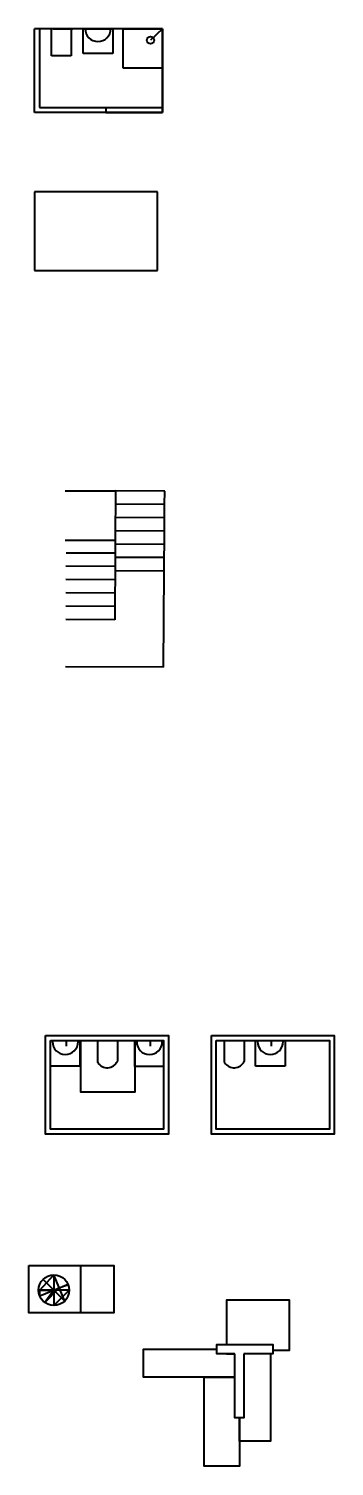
# Model space of a CAD drawing. Header units: inches. Extents: x -422522 to 22891, y -2973 to 414515.
# Drawn here: x 11795 to 12417, y 2649 to 5571 of the extents above; entities that cross this region are included whole.
import ezdxf

# ---------------------------------------------------------------- set-up
doc = ezdxf.new("R2010")
doc.units = ezdxf.units.IN
doc.header["$MEASUREMENT"] = 0
doc.layers.get('0').update_dxf_attribs({"lineweight": 40})

msp = doc.modelspace()

# ---------------------------------------------------------------- linework, layer by layer
for p, q in [((12067.41335, 5570.77878), (11807.41335, 5570.77878)), ((11807.41335, 5400.77268), (11807.41335, 5570.77878)), ((11817.41335, 5570.77878), (11817.41335, 5410.77878)), ((11841.67609, 5515.77878), (11841.67609, 5570.77878)), ((11844.85957, 5570.77878), (11884.85957, 5570.77878)), ((11881.67609, 5570.77878), (11881.67609, 5515.77878)), ((11906.19289, 5570.77878), (11966.19289, 5570.77878)), ((11906.19289, 5520.77878), (11906.19289, 5570.77878)), ((11966.19289, 5570.77878), (11966.19289, 5520.77878)), ((11987.41335, 5570.77878), (12067.41335, 5570.77878)), ((11987.41335, 5490.77878), (11987.41335, 5570.77878)), ((12067.41335, 5570.77878), (12043.26324, 5547.69531)), ((12067.41668, 5570.77878), (12067.40767, 5400.77268)), ((12067.41335, 5570.77878), (12067.41335, 5490.77878)), ((12067.41335, 5410.77878), (12067.41335, 5570.77878)), ((12067.45918, 5400.77268), (12067.41668, 5570.77878)), ((11881.67609, 5515.77878), (11841.67609, 5515.77878)), ((11966.19289, 5520.77878), (11906.19289, 5520.77878)), ((12067.41335, 5490.77878), (11987.41335, 5490.77878)), ((11817.41335, 5410.77878), (12067.41335, 5410.77878)), ((11942.41335, 5410.77878), (11952.41335, 5410.77878)), ((11952.41335, 5410.77878), (11952.41335, 5400.77878)), ((11817.41335, 5400.77268), (11807.41335, 5400.77268)), ((12067.45918, 5400.77268), (11817.41335, 5400.77268)), ((11952.41335, 5400.77878), (12067.45918, 5400.77268)), ((11807.41337, 5239.53923), (11807.41337, 5079.53923)), ((12057.41337, 5239.53923), (11807.41337, 5239.53923)), ((12057.41337, 5079.53923), (12057.41337, 5239.53923)), ((11807.41337, 5079.53923), (12057.41337, 5079.53923)), ((11829.66675, 3524.55914), (12079.66675, 3524.55914)), ((11839.66671, 3462.15517), (11839.66671, 3512.15517)), ((11867.0309, 3514.29841), (11907.0309, 3514.29841)), ((11871.37353, 3514.29841), (11871.37353, 3502.81851)), ((11899.66671, 3512.15517), (11899.66671, 3462.15517)), ((11928.36423, 3514.29841), (11988.36423, 3514.29841)), ((11935.77524, 3469.85457), (11935.77524, 3514.29841)), ((11975.77524, 3514.29841), (11975.77524, 3472.27181)), ((12011.05717, 3462.08569), (12011.05717, 3512.08569)), ((12042.42858, 3514.55914), (12042.42858, 3503.12664)), ((12167.00852, 3524.55914), (12417.00852, 3524.55914)), ((12177.00848, 3462.15517), (12177.00848, 3512.15517)), ((12193.85869, 3469.64051), (12193.85869, 3514.08436)), ((12204.37267, 3514.29841), (12244.37267, 3514.29841)), ((12233.85869, 3514.08436), (12233.85869, 3472.05776)), ((12256.86475, 3462.29634), (12256.86475, 3512.29634)), ((12265.706, 3514.29841), (12325.706, 3514.29841)), ((12284.22894, 3514.43959), (12324.22894, 3514.43959)), ((12288.57157, 3514.43959), (12288.57157, 3502.95969)), ((12316.86475, 3512.29634), (12316.86475, 3462.29634)), ((11899.66671, 3462.15517), (11839.66671, 3462.15517)), ((12071.05717, 3462.08569), (12011.05717, 3462.08569)), ((12316.86475, 3462.29634), (12256.86475, 3462.29634)), ((11900.64887, 3057.06033), (11900.64887, 2961.21457)), ((11817.88099, 3007.11258), (11846.59769, 3038.19202)), ((11875.31438, 3018.99883), (11817.88099, 2995.22634)), ((11824.63245, 3029.1003), (11868.56292, 2985.12487)), ((11828.21874, 2982.04975), (11857.5803, 3011.65844)), ((11868.56292, 2985.12487), (11846.59769, 3038.19202)), ((11846.59769, 3038.19202), (11846.59769, 2976.03315)), ((11857.5803, 3011.65844), (11875.31438, 3018.99883)), ((11877.67712, 3007.11258), (11815.51825, 3007.11258)), ((11815.51825, 3007.11258), (11846.59769, 3007.11258)), ((11817.88099, 2995.22634), (11817.88099, 3007.11258)), ((11846.59769, 3007.11258), (11828.21874, 2982.04975)), ((11846.59769, 2976.03315), (11877.67712, 3007.11258))]:
    msp.add_line(p, q)
at = {"ltscale": 0.5}
for p, q in [((11869.31228, 4631.42466), (11971.78165, 4631.63629)), ((11971.78529, 4631.63853), (11971.44798, 4531.75726)), ((12071.96282, 4630.90037), (11971.96007, 4631.43041)), ((12071.81824, 4603.90085), (12071.96282, 4630.90037)), ((12071.82118, 4603.90084), (11971.81844, 4604.43088)), ((12071.67661, 4576.90132), (12071.82118, 4603.90084)), ((12071.67661, 4576.90132), (11971.67386, 4577.43136)), ((12071.53203, 4549.9018), (12071.67661, 4576.90132)), ((11869.51856, 4531.54674), (11971.44798, 4531.75726)), ((11971.44798, 4531.75726), (11971.30341, 4504.75774)), ((12071.53645, 4549.90178), (11971.53371, 4550.43182)), ((12071.39187, 4522.90226), (12071.53645, 4549.90178)), ((11971.30341, 4504.75774), (11871.30072, 4505.2987)), ((11971.30341, 4504.75774), (11971.15883, 4477.75822)), ((12071.39187, 4522.90226), (11971.38913, 4523.4323)), ((12071.24729, 4495.90274), (12071.39187, 4522.90226)), ((11971.15883, 4477.75822), (11871.15614, 4478.29918)), ((11971.15883, 4477.75822), (11971.01425, 4450.7587)), ((12071.24729, 4495.90274), (11971.24455, 4496.43278)), ((12071.10272, 4468.90322), (12071.24729, 4495.90274)), ((11971.01425, 4450.7587), (11871.01157, 4451.29966)), ((11971.00983, 4450.75873), (11970.86525, 4423.75921)), ((11971.10285, 4469.69797), (12071.10272, 4468.90322)), ((12069.66657, 4273.04604), (12071.10272, 4468.90322)), ((11970.86525, 4423.75921), (11870.86257, 4424.30016)), ((11970.86525, 4423.75921), (11970.72068, 4396.75969)), ((11970.72068, 4396.75969), (11870.71799, 4397.30065)), ((11970.71773, 4396.75971), (11970.57315, 4369.76019)), ((11970.57315, 4369.76019), (11870.57047, 4370.30114)), ((12069.66657, 4273.04604), (11870.05022, 4274.12584))]:
    msp.add_line(p, q, dxfattribs=at)
for points in [[(11829.66675, 3524.55914), (12079.66675, 3524.55914), (12079.66675, 3324.55914), (11829.66675, 3324.55914)], [(11839.66675, 3514.55914), (12069.66675, 3514.55914), (12069.66675, 3334.55914), (11839.66675, 3334.55914)], [(11901.32509, 3514.29841), (12011.05721, 3514.29841), (12011.05721, 3409.87296), (11901.32509, 3409.87296)], [(12167.00852, 3524.55914), (12417.00852, 3524.55914), (12417.00852, 3324.55914), (12167.00852, 3324.55914)], [(12177.00852, 3514.55914), (12407.00852, 3514.55914), (12407.00852, 3334.55914), (12177.00852, 3334.55914)], [(11795.39671, 3057.06033), (11968.21286, 3057.06033), (11968.21286, 2961.21457), (11795.39671, 2961.21457)]]:
    msp.add_lwpolyline(points, close=True)
for points in [[(12292.05849, 2885.22915), (12326.03385, 2885.22915), (12326.03385, 2986.79946), (12197.52214, 2986.79946), (12197.52214, 2896.76533)], [(12214.80117, 2878.01568), (12177.84883, 2878.01568), (12177.84883, 2896.76533), (12292.05849, 2896.76533), (12292.05849, 2878.01568), (12232.77387, 2878.01568)], [(12214.84237, 2830.43359), (12028.99179, 2830.43359), (12028.99179, 2887.14239), (12177.84883, 2887.3905)], [(12197.52214, 2878.01568), (12214.80117, 2878.01568)], [(12232.77387, 2878.01568), (12232.88688, 2747.47746), (12214.91418, 2747.47746), (12214.80117, 2878.01568)], [(12287.4904, 2878.01568), (12287.48419, 2700.19247), (12223.90053, 2700.19247), (12223.90053, 2747.47746)], [(12223.90053, 2747.47746), (12223.90053, 2649.33666), (12152.06632, 2649.33666), (12152.06632, 2830.43359), (12214.84237, 2830.43359)]]:
    msp.add_lwpolyline(points)
for centre, radius in [((12043.26324, 5547.69531), 7.44605), ((11846.59769, 3007.11258), 31.07943)]:
    msp.add_circle(centre, radius)
for centre, radius, start, end in [((11936.19289, 5570.77878), 26.04967, 180, 0), ((11869.66671, 3512.15517), 26.04967, 180, 0), ((12041.05717, 3512.08569), 26.04967, 180, 0), ((12286.86475, 3512.29634), 26.04967, 180, 0), ((11955.09847, 3482.26225), 22.96383, 212.70501084, 334.21146625), ((12213.18192, 3482.04819), 22.96383, 212.70501084, 334.21146625)]:
    msp.add_arc(centre, radius, start, end)

doc.saveas('drawing.dxf')
